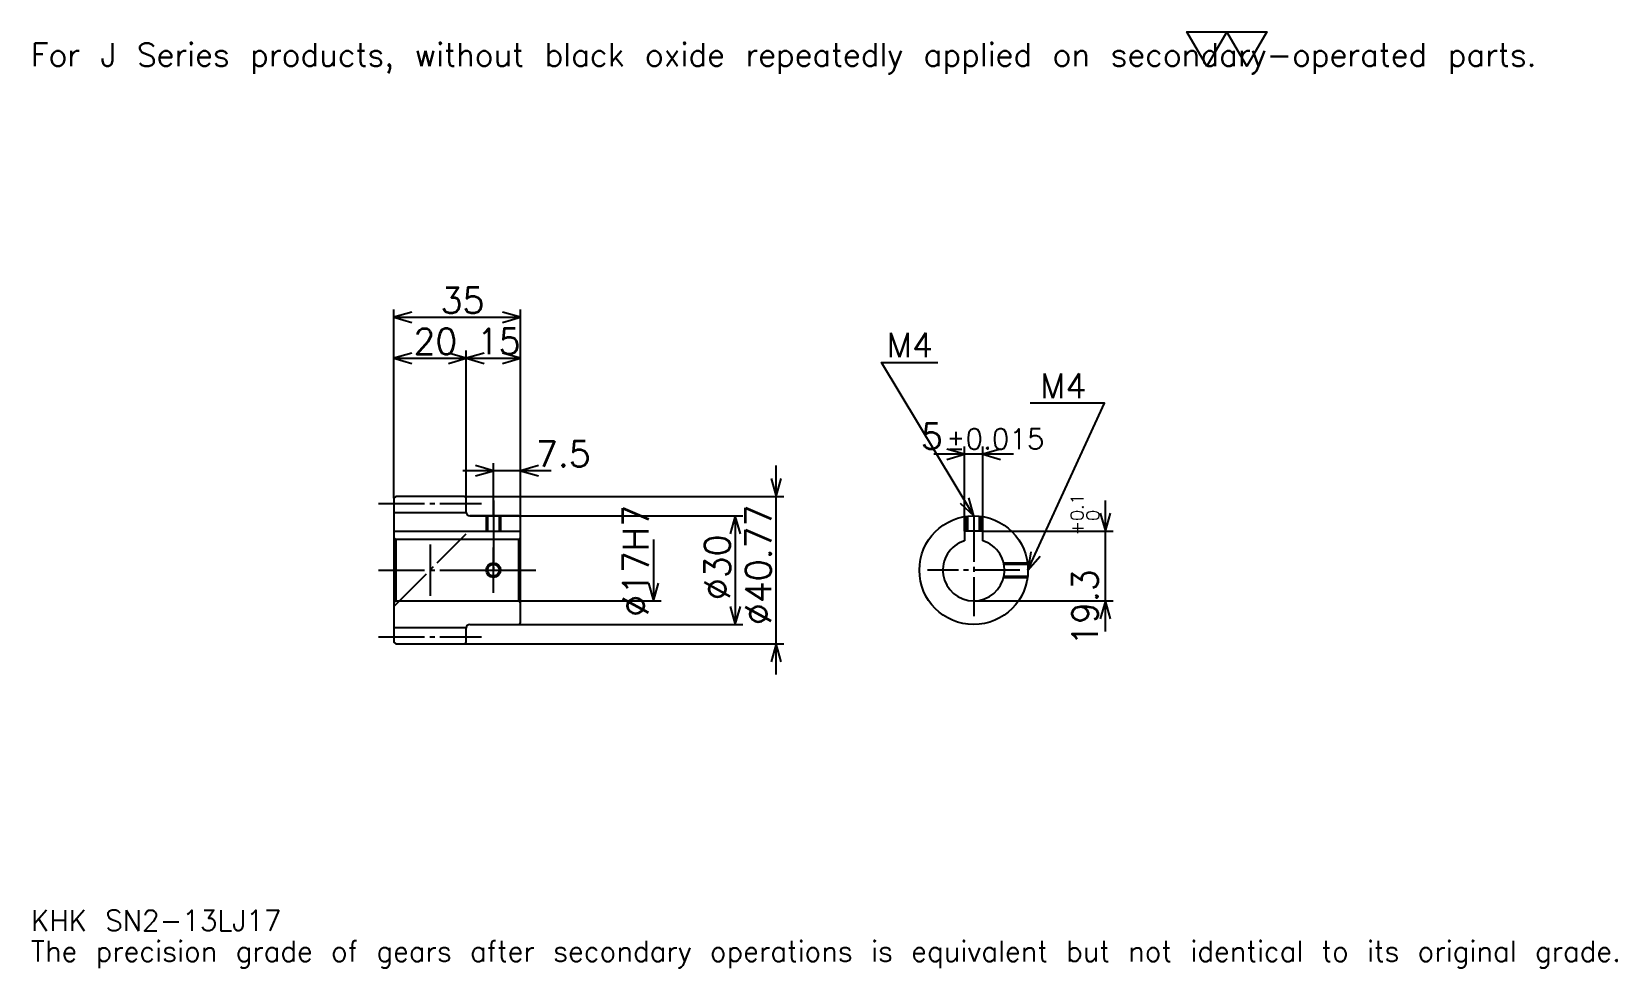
# Model space of a CAD drawing. Extents: x 14 to 453, y 5 to 264.
import ezdxf

# ---------------------------------------------------------------- set-up
doc = ezdxf.new("R2010")
doc.units = 0
doc.linetypes.add('DASHDOT', pattern=[16.95652, 12.717391, -1.413043, 1.413043, -1.413043])
doc.layers.get('0').update_dxf_attribs({"linetype": 'CONTINUOUS'})
doc.layers.add('DASHDOT', color=6, linetype='DASHDOT')
doc.styles.add('KANJI', font='TXT', dxfattribs={"bigfont": 'BIGFONT'})

msp = doc.modelspace()

# ---------------------------------------------------------------- linework, layer by layer
at = {"color": 5}
for p, q in [((114.456528, 135.547821), (114.456528, 187.123901)), ((114.456528, 185.004333), (149.456528, 185.004333)), ((149.456528, 135.547821), (149.456528, 187.123901)), ((134.456528, 135.547821), (134.456528, 175.819565)), ((114.456528, 173.699997), (134.456528, 173.699997)), ((134.456528, 173.699997), (149.456528, 173.699997)), ((272.17392, 125.963051), (272.17392, 149.278259)), ((277.17392, 125.963051), (277.17392, 149.278259)), ((141.956528, 135.547821), (141.956528, 144.732605)), ((285.652161, 147.158691), (263.695679, 147.158691)), ((157.934784, 142.613037), (133.478271, 142.613037)), ((220.108704, 86.300011), (220.108704, 144.026077)), ((114.456528, 135.047821), (114.456528, 135.547821)), ((133.956528, 135.547821), (149.456528, 135.547821)), ((134.456528, 135.047821), (134.456528, 135.547821)), ((141.956528, 130.163055), (141.956528, 135.547821)), ((141.956528, 130.163055), (141.956528, 135.547821)), ((149.456528, 135.547821), (222.228271, 135.547821)), ((149.456528, 129.663055), (149.456528, 135.547821)), ((311.086975, 98.184784), (311.086975, 134.441315)), ((135.456528, 130.163055), (149.456528, 130.163055)), ((149.456528, 130.163055), (210.92392, 130.163055)), ((208.804352, 130.163055), (208.804352, 100.163048)), ((186.195663, 123.663048), (186.195663, 106.663048)), ((277.17392, 125.963051), (313.206543, 125.963051)), ((149.456528, 106.663048), (188.315231, 106.663048)), ((274.67392, 106.663048), (313.206543, 106.663048)), ((135.456528, 100.163048), (149.456528, 100.163048)), ((149.456528, 100.163048), (210.92392, 100.163048)), ((133.956528, 94.778275), (149.456528, 94.778275)), ((149.456528, 94.778275), (222.228271, 94.778275))]:
    msp.add_line(p, q, dxfattribs=at)
at = {"color": 4}
for p, q in [((114.456528, 131.047821), (134.456528, 131.047821)), ((114.456528, 125.963051), (149.456528, 125.963051)), ((114.956528, 123.663048), (114.956528, 106.663048)), ((148.956528, 123.663048), (149.456528, 124.163048)), ((148.956528, 106.663048), (149.456528, 106.163048)), ((114.456528, 99.278275), (134.456528, 99.278275))]:
    msp.add_line(p, q, dxfattribs=at)
at = {"color": 7}
msp.add_line((124.456528, 122.228264), (124.456528, 108.097832), dxfattribs=at)
msp.add_lwpolyline([(339.130432, 254.347824), (333.619568, 263.899994), (355.663025, 263.899994), (350.152161, 254.347824), (344.641296, 263.899994), (339.130432, 254.347824)], dxfattribs=at)
at = {"color": 5}
for points in [[(119.402176, 186.417389), (114.456528, 185.004333), (119.402176, 183.591309)], [(144.51088, 183.591309), (149.456528, 185.004333), (144.51088, 186.417389)], [(119.402176, 175.113037), (114.456528, 173.699997), (119.402176, 172.286957)], [(129.51088, 172.286957), (134.456528, 173.699997), (129.51088, 175.113037)], [(139.402176, 175.113037), (134.456528, 173.699997), (139.402176, 172.286957)], [(144.51088, 172.286957), (149.456528, 173.699997), (144.51088, 175.113037)], [(274.67392, 130.163055), (249.239136, 172.554352), (264.782593, 172.554352)], [(289.67392, 115.163048), (310.869568, 161.25), (290.239136, 161.25)], [(267.228271, 145.745651), (272.17392, 147.158691), (267.228271, 148.571747)], [(282.119568, 148.571747), (277.17392, 147.158691), (282.119568, 145.745651)], [(137.01088, 141.199997), (141.956528, 142.613037), (137.01088, 144.026093)], [(154.402176, 144.026093), (149.456528, 142.613037), (154.402176, 141.199997)], [(218.695663, 140.493469), (220.108704, 135.547821), (221.521744, 140.493469)], [(270.917725, 133.67691), (274.67392, 130.163055), (273.341064, 135.13092)], [(210.217392, 125.217392), (208.804352, 130.163055), (207.391312, 125.217392)], [(309.67392, 130.908707), (311.086975, 125.963051), (312.5, 130.908707)], [(290.456604, 120.246704), (289.67392, 115.163048), (293.02417, 119.065865)], [(184.782623, 111.608704), (186.195663, 106.663048), (187.608704, 111.608704)], [(312.5, 101.7174), (311.086975, 106.663048), (309.67392, 101.7174)], [(207.391312, 105.108704), (208.804352, 100.163048), (210.217392, 105.108704)], [(221.521744, 89.832619), (220.108704, 94.778275), (218.695663, 89.832619)]]:
    msp.add_lwpolyline(points, dxfattribs=at)
at = {"color": 4}
for points in [[(134.456528, 131.163055), (134.456528, 135.047821), (133.956528, 135.547821), (114.956528, 135.547821), (114.456528, 135.047821), (114.456528, 106.163048)], [(135.456528, 100.163048), (148.956528, 100.163048), (149.456528, 100.663048), (149.456528, 129.663055), (148.956528, 130.163055), (135.456528, 130.163055)], [(139.956528, 130.163055), (139.956528, 125.963051)], [(140.336533, 130.163055), (140.336533, 125.963051)], [(143.576523, 130.163055), (143.576523, 125.963051)], [(143.956528, 130.163055), (143.956528, 125.963051)], [(272.67392, 125.963051), (272.67392, 130.029114)], [(273.053925, 125.963051), (273.053925, 130.075317)], [(276.293915, 125.963051), (276.293915, 130.075317)], [(276.67392, 125.963051), (276.67392, 130.029114)], [(114.456528, 106.163048), (114.956528, 106.663048), (148.956528, 106.663048), (148.956528, 123.663048), (114.956528, 123.663048), (114.456528, 124.163048)], [(277.17392, 123.287086), (277.17392, 125.963051), (272.17392, 125.963051), (272.17392, 123.287086)], [(282.935272, 117.163048), (289.539978, 117.163048)], [(283.018127, 116.783051), (289.586182, 116.783051)], [(282.935272, 113.163048), (289.539978, 113.163048)], [(283.018127, 113.543045), (289.586182, 113.543045)], [(114.456528, 106.163048), (114.456528, 95.278275), (114.956528, 94.778275), (133.956528, 94.778275), (134.456528, 95.278275), (134.456528, 99.163048)]]:
    msp.add_lwpolyline(points, dxfattribs=at)
for centre, radius in [((274.67392, 115.163048), 15), ((141.956528, 115.163048), 1.62)]:
    msp.add_circle(centre, radius, dxfattribs=at)
at = {"color": 7}
msp.add_circle((141.956528, 115.163048), 2, dxfattribs=at)
at = {"color": 4}
for centre, radius, start, end in [((135.456528, 131.163055), 1, 180, 270), ((274.67392, 115.163048), 8.5, 107.10463483, 72.89536517), ((135.456528, 99.163048), 1, 90, 180)]:
    msp.add_arc(centre, radius, start, end, dxfattribs=at)
at = {"layer": 'DASHDOT', "color": 7}
for p, q in [((110.2174, 133.547821), (138.695663, 133.547821)), ((141.956528, 130.163055), (141.956528, 115.163048)), ((274.67392, 130.202179), (274.67392, 102.42392)), ((114.456528, 105.163048), (134.456528, 125.163048)), ((110.2174, 115.163048), (153.695663, 115.163048)), ((287.413055, 115.163048), (261.934784, 115.163048)), ((110.2174, 96.778275), (138.695663, 96.778275))]:
    msp.add_line(p, q, dxfattribs=at)
for points in [[(141.956528, 134.402176), (141.956528, 121.723915)], [(141.956528, 108.92392), (141.956528, 121.402176)], [(135.717392, 115.163048), (148.195663, 115.163048)]]:
    msp.add_lwpolyline(points, dxfattribs=at)

# ---------------------------------------------------------------- texts
at = {"color": 7, "style": 'KANJI'}
for s, height, p in [('For J Series products, without black oxide repeatedly applied on secondary-operated parts.', 6.358696, (14.130435, 254.347824)), ('35', 7.065217, (127.364136, 186.134766)), ('20', 7.065217, (119.864136, 174.830429)), ('15', 7.065217, (137.364136, 174.830429)), ('M4', 6.782609, (250.652176, 173.967392)), ('M4', 6.782609, (293.065216, 162.663055)), ('5', 7.065217, (260.089905, 148.571747)), ('%%p0.015', 5.652174, (267.083618, 148.571747)), ('7.5', 7.065217, (153.695663, 143.743469)), ('KHK SN2-13LJ17', 5.652174, (14.130435, 15.543478)), ('The precision grade of gears after secondary operations is equivalent but not identical to its original grade.', 5.652174, (14.130435, 7.065217))]:
    msp.add_text(s, height=height, dxfattribs=at).set_placement(p)
for s, height, p in [('%%c17H7', 7.065217, (184.782623, 102.269028)), ('%%c40.77', 7.065217, (218.695663, 99.972832)), ('0.1', 3.532609, (305.010864, 128.775162)), ('+', 3.532609, (305.010864, 124.818642)), ('0', 3.532609, (309.391296, 128.775162)), ('%%c30', 7.065217, (207.391312, 106.86142)), ('19.3', 7.065217, (308.967407, 94.237579))]:
    msp.add_text(s, height=height, rotation=90, dxfattribs=at).set_placement(p)

doc.saveas('drawing.dxf')
